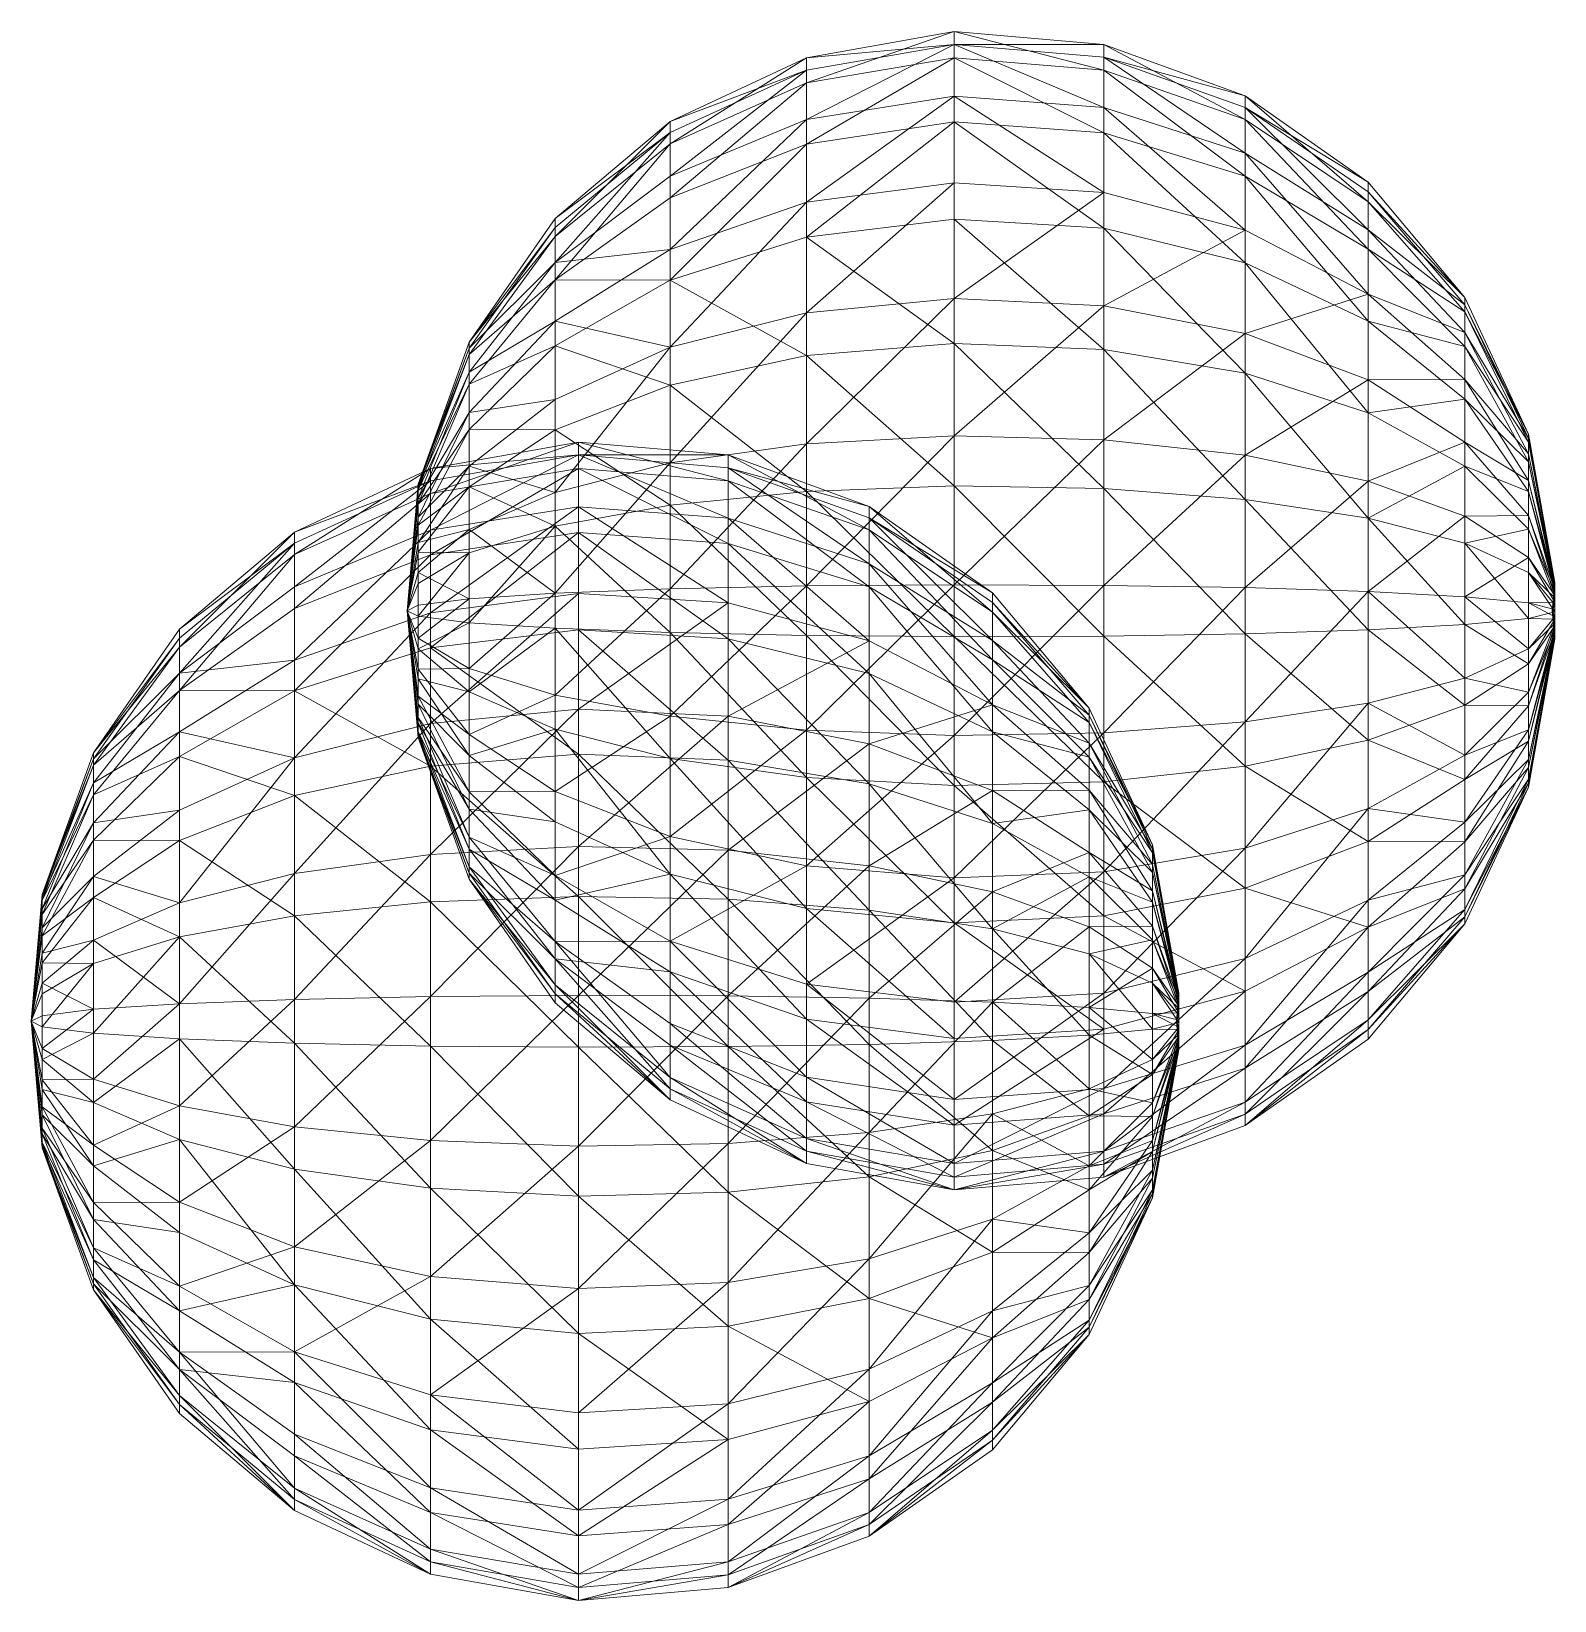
# Model space of a CAD drawing. Header units: metres. Extents: x -1934 to 257, y 0 to 411.
# Drawn here: x -18.86 to 12.73, y 16.29 to 48.83 of the extents above; entities that cross this region are included whole.
import ezdxf

# ---------------------------------------------------------------- set-up
doc = ezdxf.new("R2010")
doc.units = ezdxf.units.M
doc.header["$MEASUREMENT"] = 0
doc.layers.get('0').update_dxf_attribs({"true_color": 0xffdd36})
doc.layers.add('Layer0', color=7, linetype='Continuous', lineweight=0, true_color=0xff5454)

# ---------------------------------------------------------------- blocks, each defined once
blk = doc.blocks.new('*U1')
at = {"layer": 'Layer0', "color": 7, "linetype": 'Continuous', "lineweight": 0, "true_color": 0xffffff}
mesh = blk.add_polyface(dxfattribs=at)
corners = [(-253.6, 381.1, -120.6), (-347.5, 270, -172.4), (-253.6, 336.9, -215.1), (-21.8, 451.3, -142.8), (-142.5, 380.9, -243.2), (-21.8, 399, -254.8), (-142.5, 430.8, -136.3), (-347.5, 284.3, 147.6), (-253.6, 390.3, 86.1), (-253.6, 354.7, 184.2), (-21.8, 472.9, -21.1), (-142.5, 451.4, -20.2), (-21.8, 462.3, 102), (-142.5, 401, 208.2), (-142.5, 441.3, 97.4), (-21.8, 420.1, 218.2), (-347.5, 320.1, -14.3), (-253.6, 399.3, -17.8), (100.4, 441.2, -139.6), (-347.5, 305.5, -96.6), (100.4, 390.1, -249), (100.4, 312.3, -341.5), (-21.8, 319.5, -349.3), (-142.5, 304.9, -333.5), (-253.6, 269.7, -294.9), (100.4, 462.3, -20.7), (-253.6, 294.9, 269.7), (-142.5, 333.5, 304.9), (-21.8, 349.3, 319.5), (100.4, 341.5, 312.3), (-21.8, 254.8, 399), (100.4, 410.7, 213.3)]
mesh.append_faces([[corners[k] for k in face] for face in [(0, 1, 2), (3, 4, 5), (4, 3, 6), (7, 8, 9), (10, 6, 3), (6, 10, 11), (12, 13, 14), (13, 12, 15), (6, 2, 4), (2, 6, 0), (8, 16, 17), (12, 11, 10), (11, 12, 14), (14, 17, 11), (17, 14, 8), (18, 10, 3), (11, 0, 6), (0, 11, 17), (14, 9, 8), (9, 14, 13), (17, 19, 0), (20, 3, 5), (21, 5, 22), (5, 23, 22), (23, 5, 4), (4, 24, 23), (24, 4, 2), (25, 12, 10), (26, 7, 9), (13, 26, 9), (26, 13, 27), (15, 27, 13), (27, 15, 28), (15, 29, 28), (29, 30, 28), (12, 31, 15)]], dxfattribs={"vtx0": -1, "color": 7})
mesh = blk.add_polyface(dxfattribs=at)
corners = [(316.2, 161.4, -310.8), (215.7, 283.9, -310.5), (215.7, 193.9, -373.4), (100.4, 312.3, -341.5), (100.4, 213.3, -410.7), (-21.8, 319.5, -349.3), (215.7, 90.7, -410.9), (-21.8, 218.2, -420.1), (100.4, 99.7, -451.9), (316.2, 333.9, -105.6), (215.7, 420.3, -18.8), (215.7, 401.1, -126.9), (316.2, 349.8, -15.6), (215.7, 410.9, 90.7), (100.4, 462.3, -20.7), (100.4, 441.2, -139.6), (-21.8, 472.9, -21.1), (316.2, 188.4, 295.1), (215.7, 126.9, 401.1), (215.7, 226.4, 354.6), (100.4, 139.6, 441.2), (100.4, 249, 390.1), (-21.8, 142.8, 451.3), (-21.8, 451.3, -142.8), (100.4, 390.1, -249), (215.7, 354.6, -226.4), (316.2, 295.1, -188.4), (316.2, 236.3, -258.4), (-21.8, 399, -254.8), (316.2, 258.4, 236.3), (215.7, 310.5, 283.9), (-21.8, 462.3, 102), (100.4, 451.9, 99.7), (215.7, 373.4, 193.9), (100.4, 410.7, 213.3), (100.4, 341.5, 312.3), (-21.8, 420.1, 218.2), (-21.8, 254.8, 399)]
mesh.append_faces([[corners[k] for k in face] for face in [(0, 1, 2), (2, 3, 4), (3, 2, 1), (5, 4, 3), (4, 6, 2), (7, 8, 4), (9, 10, 11), (12, 13, 10), (11, 14, 15), (14, 11, 10), (16, 15, 14), (17, 18, 19), (19, 20, 21), (20, 19, 18), (22, 21, 20), (23, 24, 15), (25, 15, 24), (15, 25, 11), (26, 11, 25), (27, 25, 1), (1, 24, 3), (24, 1, 25), (28, 3, 24), (29, 19, 30), (31, 14, 32), (10, 32, 14), (32, 10, 13), (33, 32, 13), (32, 33, 34), (30, 34, 33), (34, 30, 35), (35, 36, 34), (37, 35, 21), (34, 31, 32), (30, 21, 35), (21, 30, 19)]], dxfattribs={"vtx0": -1, "color": 7})
mesh = blk.add_polyface(dxfattribs=at)
corners = [(395.1, 172.7, -188.8), (316.2, 161.4, -310.8), (395.1, 117.9, -227.1), (316.2, 236.3, -258.4), (215.7, 283.9, -310.5), (395.1, 215.6, -137.7), (316.2, 295.1, -188.4), (447, 121.6, -77.6), (447, 144.1, -6.4), (395.1, 243.9, -77.2), (447, 137.5, -43.5), (395.1, 255.6, -11.4), (215.7, 420.3, -18.8), (316.2, 333.9, -105.6), (316.2, 349.8, -15.6), (215.7, 410.9, 90.7), (316.2, 341.9, 75.4), (395.1, 249.8, 55.1), (447, 140.8, 31.1), (215.7, 401.1, -126.9), (215.7, 354.6, -226.4), (316.2, 188.4, 295.1), (395.1, 188.8, 172.7), (395.1, 137.7, 215.6), (316.2, 258.4, 236.3), (215.7, 226.4, 354.6), (316.2, 310.8, 161.4), (395.1, 227.1, 117.9), (215.7, 373.4, 193.9), (215.7, 310.5, 283.9), (447, 128, 66.5)]
mesh.append_faces([[corners[k] for k in face] for face in [(0, 1, 2), (1, 0, 3), (4, 1, 3), (5, 3, 0), (3, 5, 6), (0, 7, 5), (8, 9, 10), (9, 8, 11), (12, 13, 14), (15, 14, 16), (10, 5, 7), (5, 10, 9), (11, 13, 9), (13, 11, 14), (17, 8, 18), (8, 17, 11), (19, 6, 13), (9, 6, 5), (6, 9, 13), (20, 3, 6), (21, 22, 23), (22, 21, 24), (25, 24, 21), (16, 11, 17), (11, 16, 14), (26, 17, 27), (17, 26, 16), (26, 15, 16), (15, 26, 28), (24, 27, 22), (27, 24, 26), (24, 28, 26), (28, 24, 29), (27, 18, 30), (18, 27, 17), (30, 22, 27)]], dxfattribs={"vtx0": -1, "color": 7})
mesh = blk.add_polyface(dxfattribs=at)
corners = [(-253.6, 269.7, -294.9), (-347.5, 270, -172.4), (-347.5, 216.2, -236.4), (-417.7, 184.9, -118.1), (-417.7, 148, -161.9), (-459.5, 87.3, -55.7), (-253.6, 184.2, -354.7), (-347.5, 147.6, -284.3), (-417.7, 101.1, -194.7), (-417.7, 209.1, -66.2), (-459.5, 103.4, -4.6), (-459.5, 98.7, -31.2), (-417.7, 219.1, -9.8), (-459.5, 101.1, 22.3), (-417.7, 194.7, 101.1), (-459.5, 91.9, 47.7), (-417.7, 214.2, 47.3), (-253.6, 381.1, -120.6), (-347.5, 305.5, -96.6), (-347.5, 284.3, 147.6), (-347.5, 312.9, 69), (-253.6, 390.3, 86.1), (-347.5, 320.1, -14.3), (-253.6, 399.3, -17.8), (-253.6, 215.1, 336.9), (-347.5, 96.6, 305.5), (-347.5, 172.4, 270), (-417.7, 118.1, 184.9), (-417.7, 161.9, 148), (-347.5, 236.4, 216.2), (-253.6, 294.9, 269.7)]
mesh.append_faces([[corners[k] for k in face] for face in [(0, 1, 2), (2, 3, 4), (3, 2, 1), (5, 4, 3), (6, 2, 7), (7, 4, 8), (4, 7, 2), (9, 10, 11), (10, 9, 12), (13, 14, 15), (14, 13, 16), (3, 11, 5), (11, 3, 9), (1, 17, 18), (16, 19, 14), (19, 16, 20), (21, 19, 20), (10, 16, 13), (16, 10, 12), (1, 9, 3), (9, 1, 18), (22, 21, 20), (12, 20, 16), (20, 12, 22), (18, 23, 22), (18, 12, 9), (12, 18, 22), (24, 25, 26), (25, 27, 26), (28, 26, 27), (26, 28, 29), (19, 30, 29), (29, 24, 26), (14, 29, 28), (29, 14, 19), (28, 15, 14)]], dxfattribs={"vtx0": -1, "color": 7})
mesh = blk.add_polyface(dxfattribs=at)
corners = [(-347.5, 270, -172.4), (-253.6, 269.7, -294.9), (-253.6, 336.9, -215.1), (100.4, 213.3, -410.7), (-21.8, 319.5, -349.3), (-21.8, 218.2, -420.1), (-142.5, 304.9, -333.5), (-142.5, 208.2, -401), (-253.6, 184.2, -354.7), (-347.5, 216.2, -236.4), (100.4, 139.6, 441.2), (-21.8, 21.1, 472.9), (-21.8, 142.8, 451.3), (-142.5, 243.2, 380.9), (-253.6, 120.6, 381.1), (-253.6, 215.1, 336.9), (-142.5, 136.3, 430.8), (100.4, 99.7, -451.9), (-21.8, 102, -462.3), (-21.8, -21.1, -472.9), (-142.5, 97.4, -441.3), (-142.5, -20.2, -451.4), (-253.6, 86.1, -390.3), (-253.6, -17.8, -399.3), (100.4, -20.7, -462.3), (-347.5, 147.6, -284.3), (-347.5, 69, -312.9), (100.4, 249, 390.1), (-21.8, 254.8, 399), (-347.5, 96.6, 305.5), (-253.6, 17.8, 399.3), (-142.5, 20.2, 451.4), (-347.5, 14.3, 320.1), (-142.5, 333.5, 304.9), (-253.6, 294.9, 269.7), (-347.5, 236.4, 216.2), (-21.8, 349.3, 319.5)]
mesh.append_faces([[corners[k] for k in face] for face in [(0, 1, 2), (3, 4, 5), (5, 6, 7), (6, 5, 4), (7, 1, 8), (1, 7, 6), (9, 8, 1), (10, 11, 12), (13, 14, 15), (14, 13, 16), (17, 5, 18), (19, 20, 21), (20, 19, 18), (21, 22, 23), (22, 21, 20), (18, 7, 20), (7, 18, 5), (24, 18, 19), (25, 22, 8), (20, 8, 22), (8, 20, 7), (26, 23, 22), (27, 12, 28), (29, 15, 14), (16, 30, 14), (30, 16, 31), (12, 31, 16), (31, 12, 11), (32, 14, 30), (28, 16, 13), (16, 28, 12), (33, 15, 34), (15, 33, 13), (15, 35, 34), (36, 13, 33), (13, 36, 28)]], dxfattribs={"vtx0": -1, "color": 7})
mesh = blk.add_polyface(dxfattribs=at)
corners = [(447, 97.3, -106.4), (395.1, 117.9, -227.1), (447, 66.5, -128), (395.1, 172.7, -188.8), (395.1, 55.1, -249.8), (447, 31.1, -140.8), (-21.8, 21.1, 472.9), (100.4, 139.6, 441.2), (100.4, 20.7, 462.3), (316.2, 75.4, -341.9), (316.2, 161.4, -310.8), (215.7, 193.9, -373.4), (215.7, 90.7, -410.9), (100.4, 213.3, -410.7), (100.4, 99.7, -451.9), (447, -6.4, -144.1), (395.1, -11.4, -255.6), (215.7, -18.8, -420.3), (100.4, -20.7, -462.3), (316.2, -15.6, -349.8), (-21.8, 102, -462.3), (447, 121.6, -77.6), (215.7, 126.9, 401.1), (215.7, 18.8, 420.3), (316.2, 105.6, 333.9), (316.2, 15.6, 349.8), (395.1, 77.2, 243.9), (395.1, 11.4, 255.6), (316.2, 188.4, 295.1), (395.1, 137.7, 215.6), (447, 77.6, 121.6), (447, 43.5, 137.5), (447, 106.4, 97.3), (395.1, 188.8, 172.7), (447, 6.4, 144.1), (447, 128, 66.5)]
mesh.append_faces([[corners[k] for k in face] for face in [(0, 1, 2), (1, 0, 3), (2, 4, 5), (4, 2, 1), (6, 7, 8), (1, 9, 4), (9, 1, 10), (9, 11, 12), (11, 9, 10), (12, 13, 14), (15, 4, 16), (4, 15, 5), (17, 14, 18), (14, 17, 12), (19, 12, 17), (12, 19, 9), (16, 9, 19), (9, 16, 4), (20, 18, 14), (21, 3, 0), (22, 8, 7), (8, 22, 23), (24, 23, 22), (23, 24, 25), (25, 26, 27), (26, 25, 24), (22, 28, 24), (24, 29, 26), (29, 24, 28), (26, 30, 31), (30, 26, 29), (29, 32, 30), (32, 29, 33), (27, 31, 34), (31, 27, 26), (33, 35, 32)]], dxfattribs={"vtx0": -1, "color": 7})
mesh = blk.add_polyface(dxfattribs=at)
corners = [(-417.7, 148, -161.9), (-459.5, 87.3, -55.7), (-459.5, 69.9, -76.4), (-468.5, 0, 0), (-417.7, 101.1, -194.7), (-459.5, 47.7, -91.9), (-459.5, 31.2, 98.7), (-459.5, 4.6, 103.4), (-459.5, 22.3, -101.1), (-347.5, 69, -312.9), (-417.7, 47.3, -214.2), (-347.5, 147.6, -284.3), (-459.5, -4.6, -103.4), (-417.7, -9.8, -219.1), (-347.5, -14.3, -320.1), (-253.6, 86.1, -390.3), (-253.6, -17.8, -399.3), (-459.5, 103.4, -4.6), (-459.5, 101.1, 22.3), (-459.5, 98.7, -31.2), (-459.5, 91.9, 47.7), (-459.5, 55.7, 87.3), (-253.6, 120.6, 381.1), (-347.5, 14.3, 320.1), (-347.5, 96.6, 305.5), (-417.7, 66.2, 209.1), (-417.7, 9.8, 219.1), (-417.7, 118.1, 184.9), (-459.5, 76.4, 69.9), (-417.7, 161.9, 148)]
mesh.append_faces([[corners[k] for k in face] for face in [(1, 3, 2), (2, 3, 5), (6, 7, 3), (5, 3, 8), (8, 3, 12), (17, 18, 3), (17, 3, 19), (19, 3, 1), (18, 20, 3), (21, 6, 3), (20, 28, 3), (28, 21, 3)]], dxfattribs={"color": 7})
mesh.append_faces([[corners[k] for k in face] for face in [(0, 1, 2), (4, 2, 5), (2, 4, 0), (9, 4, 10), (4, 9, 11), (10, 12, 13), (12, 10, 8), (9, 13, 14), (13, 9, 10), (15, 11, 9), (10, 5, 8), (5, 10, 4), (16, 9, 14), (22, 23, 24), (25, 23, 26), (23, 25, 24), (21, 25, 6), (25, 21, 27), (6, 26, 7), (26, 6, 25), (27, 24, 25), (28, 27, 21), (27, 28, 29), (20, 29, 28)]], dxfattribs={"vtx0": -1, "color": 7})
mesh = blk.add_polyface(dxfattribs=at)
corners = [(468.5, 12.3, 19.3), (466.5, 0, 0), (468.5, 6.9, 21.8), (468.5, 19.3, -12.3), (468.5, 15.4, -16.9), (447, 97.3, -106.4), (447, 121.6, -77.6), (468.5, 10.5, -20.3), (447, 66.5, -128), (447, 31.1, -140.8), (468.5, 4.9, -22.3), (468.5, -1, -22.9), (447, -6.4, -144.1), (468.5, 21.8, -6.9), (447, 137.5, -43.5), (468.5, 22.3, 4.9), (468.5, 20.3, 10.5), (468.5, 22.9, -1), (447, 144.1, -6.4), (447, 140.8, 31.1), (447, 128, 66.5), (468.5, 1, 22.9), (447, 6.4, 144.1), (447, 43.5, 137.5), (447, 77.6, 121.6), (468.5, 16.9, 15.4), (447, 106.4, 97.3)]
mesh.append_faces([[corners[k] for k in face] for face in [(0, 1, 2), (3, 4, 1), (4, 7, 1), (7, 10, 1), (10, 11, 1), (15, 1, 16), (17, 1, 15), (17, 13, 1), (13, 3, 1), (2, 1, 21), (0, 23, 24), (16, 1, 25), (25, 1, 0)]], dxfattribs={"color": 7})
mesh.append_faces([[corners[k] for k in face] for face in [(3, 5, 4), (5, 3, 6), (4, 8, 7), (8, 4, 5), (7, 9, 10), (9, 7, 8), (11, 9, 12), (9, 11, 10), (13, 6, 3), (6, 13, 14), (17, 14, 13), (14, 17, 18), (19, 17, 15), (17, 19, 18), (20, 15, 16), (15, 20, 19), (22, 2, 21), (2, 22, 23), (23, 0, 2), (26, 16, 25), (16, 26, 20), (24, 25, 0), (25, 24, 26)]], dxfattribs={"vtx0": -1, "color": 7})
mesh = blk.add_polyface(dxfattribs=at)
corners = [(-417.7, -47.3, 214.2), (-347.5, 14.3, 320.1), (-347.5, -69, 312.9), (-417.7, 9.8, 219.1), (-468.5, 0, 0), (-459.5, -47.7, 91.9), (-459.5, -69.9, 76.4), (-459.5, -31.2, -98.7), (-459.5, -4.6, -103.4), (-253.6, -120.6, -381.1), (-347.5, -14.3, -320.1), (-347.5, -96.6, -305.5), (-417.7, -66.2, -209.1), (-417.7, -9.8, -219.1), (-459.5, -98.7, 31.2), (-459.5, -103.4, 4.6), (-253.6, -86.1, 390.3), (-347.5, -147.6, 284.3), (-459.5, 4.6, 103.4), (-459.5, -22.3, 101.1), (-459.5, -55.7, -87.3), (-459.5, -87.3, 55.7), (-459.5, -91.9, -47.7), (-417.7, -161.9, -148), (-459.5, -76.4, -69.9), (-417.7, -118.1, -184.9), (-459.5, -101.1, -22.3), (-417.7, -101.1, 194.7), (-417.7, -148, 161.9), (-253.6, 17.8, 399.3)]
mesh.append_faces([[corners[k] for k in face] for face in [(4, 5, 6), (4, 7, 8), (4, 14, 15), (18, 19, 4), (4, 20, 7), (4, 6, 21), (4, 22, 24), (4, 26, 22), (4, 24, 20), (4, 21, 14), (4, 15, 26), (4, 19, 5)]], dxfattribs={"color": 7})
mesh.append_faces([[corners[k] for k in face] for face in [(0, 1, 2), (1, 0, 3), (9, 10, 11), (10, 12, 11), (12, 10, 13), (13, 7, 12), (7, 13, 8), (16, 17, 2), (22, 23, 24), (25, 11, 12), (12, 20, 25), (20, 12, 7), (25, 24, 23), (24, 25, 20), (6, 27, 28), (27, 6, 5), (5, 0, 27), (0, 5, 19), (27, 2, 17), (2, 27, 0), (28, 21, 6), (29, 2, 1), (19, 3, 0), (3, 19, 18)]], dxfattribs={"vtx0": -1, "color": 7})
mesh = blk.add_polyface(dxfattribs=at)
corners = [(100.4, 20.7, 462.3), (-21.8, -102, 462.3), (-21.8, 21.1, 472.9), (-142.5, -97.4, 441.3), (-142.5, 20.2, 451.4), (-253.6, -184.2, 354.7), (-253.6, -86.1, 390.3), (-142.5, -208.2, 401), (-21.8, -218.2, 420.1), (100.4, -99.7, 451.9), (-21.8, -142.8, -451.3), (-142.5, -20.2, -451.4), (-142.5, -136.3, -430.8), (-21.8, -21.1, -472.9), (-253.6, -17.8, -399.3), (-253.6, -120.6, -381.1), (-347.5, -14.3, -320.1), (100.4, -249, -390.1), (-21.8, -254.8, -399), (-142.5, -243.2, -380.9), (-253.6, -215.1, -336.9), (-347.5, -147.6, 284.3), (100.4, -213.3, 410.7), (-21.8, -319.5, 349.3), (-253.6, 17.8, 399.3), (-347.5, -96.6, -305.5), (100.4, -139.6, -441.2), (-347.5, -270, 172.4), (-253.6, -269.7, 294.9), (-253.6, -336.9, 215.1), (-142.5, -304.9, 333.5), (-21.8, -349.3, -319.5), (-142.5, -333.5, -304.9), (-253.6, -294.9, -269.7), (-347.5, -236.4, -216.2), (-347.5, -216.2, 236.4), (-347.5, -69, 312.9)]
mesh.append_faces([[corners[k] for k in face] for face in [(0, 1, 2), (2, 3, 4), (3, 2, 1), (3, 5, 6), (5, 3, 7), (1, 7, 3), (7, 1, 8), (9, 8, 1), (10, 11, 12), (11, 10, 13), (12, 14, 15), (14, 12, 11), (16, 15, 14), (17, 10, 18), (18, 12, 19), (12, 18, 10), (19, 15, 20), (15, 19, 12), (21, 6, 5), (22, 23, 8), (4, 6, 24), (6, 4, 3), (25, 20, 15), (26, 13, 10), (27, 28, 29), (7, 28, 5), (28, 7, 30), (31, 19, 32), (19, 31, 18), (32, 20, 33), (20, 32, 19), (20, 34, 33), (35, 5, 28), (36, 24, 6), (8, 30, 7), (30, 8, 23)]], dxfattribs={"vtx0": -1, "color": 7})
mesh = blk.add_polyface(dxfattribs=at)
corners = [(-21.8, -102, 462.3), (100.4, 20.7, 462.3), (100.4, -99.7, 451.9), (316.2, 15.6, 349.8), (395.1, -55.1, 249.8), (316.2, -75.4, 341.9), (395.1, 11.4, 255.6), (215.7, -90.7, 410.9), (100.4, -213.3, 410.7), (447, -77.6, -121.6), (395.1, -77.2, -243.9), (395.1, -137.7, -215.6), (447, -43.5, -137.5), (395.1, -117.9, 227.1), (447, -97.3, 106.4), (395.1, -172.7, 188.8), (447, -66.5, 128), (316.2, -105.6, -333.9), (316.2, -188.4, -295.1), (215.7, -126.9, -401.1), (395.1, -11.4, -255.6), (447, -6.4, -144.1), (316.2, -15.6, -349.8), (215.7, -18.8, -420.3), (100.4, -20.7, -462.3), (100.4, -139.6, -441.2), (-21.8, -21.1, -472.9), (316.2, -161.4, 310.8), (447, -106.4, -97.3), (395.1, -188.8, -172.7), (215.7, 18.8, 420.3), (447, -31.1, 140.8), (447, 6.4, 144.1), (215.7, -193.9, 373.4), (447, -128, -66.5), (447, -121.6, 77.6)]
mesh.append_faces([[corners[k] for k in face] for face in [(0, 1, 2), (3, 4, 5), (4, 3, 6), (7, 8, 2), (9, 10, 11), (10, 9, 12), (13, 14, 15), (14, 13, 16), (11, 17, 18), (17, 11, 10), (19, 18, 17), (12, 20, 10), (20, 12, 21), (10, 22, 17), (22, 10, 20), (17, 23, 19), (23, 17, 22), (19, 24, 25), (24, 19, 23), (26, 25, 24), (5, 13, 27), (13, 5, 4), (28, 11, 29), (11, 28, 9), (3, 7, 30), (7, 3, 5), (6, 31, 4), (31, 6, 32), (5, 33, 7), (33, 5, 27), (4, 16, 13), (16, 4, 31), (30, 2, 1), (2, 30, 7), (29, 34, 28), (35, 15, 14)]], dxfattribs={"vtx0": -1, "color": 7})
mesh = blk.add_polyface(dxfattribs=at)
corners = [(466.5, 0, 0), (468.5, -15.4, 16.9), (468.5, -10.5, 20.3), (447, -97.3, 106.4), (468.5, -19.3, 12.3), (447, -121.6, 77.6), (468.5, 1, 22.9), (468.5, -4.9, 22.3), (468.5, -1, -22.9), (468.5, -6.9, -21.8), (447, -6.4, -144.1), (447, -43.5, -137.5), (468.5, -12.3, -19.3), (447, -77.6, -121.6), (468.5, -22.3, -4.9), (447, -128, -66.5), (447, -140.8, -31.1), (468.5, -20.3, -10.5), (468.5, -16.9, -15.4), (447, -106.4, -97.3), (447, 6.4, 144.1), (447, -31.1, 140.8), (468.5, -22.9, 1), (468.5, -21.8, 6.9), (447, -137.5, 43.5), (447, -66.5, 128), (447, -144.1, 6.4)]
mesh.append_faces([[corners[k] for k in face] for face in [(0, 1, 2), (6, 0, 7), (0, 8, 9), (0, 9, 12), (0, 12, 18), (0, 17, 14), (0, 22, 23), (0, 14, 22), (0, 2, 7), (0, 23, 4), (0, 18, 17), (0, 4, 1)]], dxfattribs={"color": 7})
mesh.append_faces([[corners[k] for k in face] for face in [(3, 4, 5), (4, 3, 1), (9, 10, 11), (10, 9, 8), (12, 11, 13), (11, 12, 9), (14, 15, 16), (15, 14, 17), (18, 13, 19), (13, 18, 12), (20, 7, 21), (7, 20, 6), (5, 23, 24), (23, 5, 4), (21, 2, 25), (2, 21, 7), (22, 16, 26), (16, 22, 14), (25, 1, 3), (1, 25, 2), (24, 22, 26), (22, 24, 23), (17, 19, 15), (19, 17, 18)]], dxfattribs={"vtx0": -1, "color": 7})
mesh = blk.add_polyface(dxfattribs=at)
corners = [(-417.7, -209.1, 66.2), (-347.5, -270, 172.4), (-347.5, -305.5, 96.6), (-417.7, -184.9, 118.1), (-253.6, -399.3, 17.8), (-347.5, -312.9, -69), (-347.5, -320.1, 14.3), (-459.5, -103.4, 4.6), (-417.7, -219.1, 9.8), (-459.5, -98.7, 31.2), (-347.5, -284.3, -147.6), (-253.6, -294.9, -269.7), (-347.5, -236.4, -216.2), (-417.7, -194.7, -101.1), (-459.5, -101.1, -22.3), (-417.7, -214.2, -47.3), (-459.5, -91.9, -47.7), (-417.7, -161.9, -148), (-253.6, -215.1, -336.9), (-347.5, -96.6, -305.5), (-347.5, -172.4, -270), (-417.7, -118.1, -184.9), (-417.7, -148, 161.9), (-347.5, -147.6, 284.3), (-347.5, -216.2, 236.4), (-417.7, -101.1, 194.7), (-253.6, -269.7, 294.9), (-253.6, -184.2, 354.7), (-253.6, -390.3, -86.1), (-459.5, -87.3, 55.7), (-253.6, -381.1, 120.6)]
mesh.append_faces([[corners[k] for k in face] for face in [(0, 1, 2), (1, 0, 3), (4, 5, 6), (7, 0, 8), (0, 7, 9), (10, 11, 12), (13, 14, 15), (14, 13, 16), (17, 16, 13), (18, 19, 20), (19, 21, 20), (20, 17, 12), (17, 20, 21), (15, 7, 8), (7, 15, 14), (22, 23, 24), (23, 22, 25), (2, 4, 6), (26, 1, 24), (12, 18, 20), (27, 24, 23), (28, 10, 5), (12, 13, 10), (13, 12, 17), (10, 15, 5), (15, 10, 13), (29, 22, 3), (5, 8, 6), (8, 5, 15), (1, 30, 2), (8, 2, 6), (2, 8, 0), (9, 3, 0), (3, 9, 29), (3, 24, 1), (24, 3, 22)]], dxfattribs={"vtx0": -1, "color": 7})
mesh = blk.add_polyface(dxfattribs=at)
corners = [(100.4, -451.9, -99.7), (215.7, -373.4, -193.9), (100.4, -410.7, -213.3), (215.7, -410.9, -90.7), (-21.8, -462.3, -102), (-21.8, -218.2, 420.1), (100.4, -99.7, 451.9), (100.4, -213.3, 410.7), (215.7, -90.7, 410.9), (215.7, -193.9, 373.4), (215.7, -310.5, -283.9), (100.4, -249, -390.1), (100.4, -341.5, -312.3), (215.7, -226.4, -354.6), (-21.8, -254.8, -399), (-21.8, -142.8, -451.3), (100.4, -139.6, -441.2), (-21.8, -319.5, 349.3), (100.4, -312.3, 341.5), (-21.8, -451.3, 142.8), (100.4, -390.1, 249), (100.4, -441.2, 139.6), (316.2, -188.4, -295.1), (215.7, -126.9, -401.1), (100.4, -462.3, 20.7), (215.7, -401.1, 126.9), (215.7, -420.3, 18.8), (316.2, -258.4, -236.3), (-21.8, -420.1, -218.2), (316.2, -161.4, 310.8), (215.7, -283.9, 310.5), (215.7, -354.6, 226.4), (-21.8, -399, 254.8), (316.2, -295.1, 188.4), (316.2, -333.9, 105.6), (-21.8, -472.9, 21.1), (316.2, -310.8, -161.4)]
mesh.append_faces([[corners[k] for k in face] for face in [(0, 1, 2), (1, 0, 3), (2, 4, 0), (5, 6, 7), (7, 8, 9), (10, 11, 12), (11, 10, 13), (14, 12, 11), (15, 11, 16), (17, 7, 18), (19, 20, 21), (22, 23, 13), (13, 16, 11), (16, 13, 23), (24, 25, 26), (25, 24, 21), (1, 27, 10), (2, 10, 12), (10, 2, 1), (12, 28, 2), (29, 30, 9), (21, 31, 25), (31, 21, 20), (32, 18, 20), (33, 25, 31), (34, 26, 25), (35, 21, 24), (27, 13, 10), (3, 36, 1), (20, 30, 31), (30, 20, 18), (24, 3, 0), (3, 24, 26), (0, 35, 24), (9, 18, 7), (18, 9, 30)]], dxfattribs={"vtx0": -1, "color": 7})
mesh = blk.add_polyface(dxfattribs=at)
corners = [(316.2, -161.4, 310.8), (395.1, -172.7, 188.8), (316.2, -236.3, 258.4), (395.1, -117.9, 227.1), (395.1, -215.6, 137.7), (316.2, -295.1, 188.4), (316.2, -258.4, -236.3), (215.7, -373.4, -193.9), (316.2, -310.8, -161.4), (215.7, -283.9, 310.5), (447, -140.8, -31.1), (395.1, -227.1, -117.9), (395.1, -249.8, -55.1), (447, -128, -66.5), (316.2, -341.9, -75.4), (395.1, -243.9, 77.2), (316.2, -333.9, 105.6), (215.7, -401.1, 126.9), (215.7, -420.3, 18.8), (316.2, -349.8, 15.6), (395.1, -188.8, -172.7), (316.2, -188.4, -295.1), (395.1, -137.7, -215.6), (215.7, -226.4, -354.6), (215.7, -410.9, -90.7), (395.1, -255.6, 11.4), (447, -137.5, 43.5), (447, -121.6, 77.6), (447, -144.1, 6.4), (215.7, -354.6, 226.4)]
mesh.append_faces([[corners[k] for k in face] for face in [(0, 1, 2), (1, 0, 3), (2, 4, 5), (4, 2, 1), (6, 7, 8), (9, 0, 2), (10, 11, 12), (11, 10, 13), (12, 8, 14), (8, 12, 11), (5, 15, 16), (15, 5, 4), (17, 5, 16), (18, 16, 19), (20, 21, 6), (21, 20, 22), (23, 6, 21), (8, 24, 14), (16, 25, 19), (25, 16, 15), (4, 26, 15), (26, 4, 27), (28, 12, 25), (12, 28, 10), (25, 14, 19), (14, 25, 12), (18, 14, 24), (14, 18, 19), (13, 20, 11), (11, 6, 8), (6, 11, 20), (1, 27, 4), (15, 28, 25), (28, 15, 26), (29, 2, 5), (2, 29, 9)]], dxfattribs={"vtx0": -1, "color": 7})
mesh = blk.add_polyface(dxfattribs=at)
corners = [(-21.8, -462.3, -102), (100.4, -410.7, -213.3), (-21.8, -420.1, -218.2), (100.4, -341.5, -312.3), (-21.8, -254.8, -399), (-21.8, -349.3, -319.5), (-347.5, -312.9, -69), (-253.6, -399.3, 17.8), (-253.6, -390.3, -86.1), (100.4, -390.1, 249), (-21.8, -451.3, 142.8), (-21.8, -399, 254.8), (-253.6, -294.9, -269.7), (-142.5, -401, -208.2), (-142.5, -333.5, -304.9), (-253.6, -354.7, -184.2), (-347.5, -284.3, -147.6), (-253.6, -269.7, 294.9), (-142.5, -380.9, 243.2), (-253.6, -336.9, 215.1), (-142.5, -304.9, 333.5), (-253.6, -381.1, 120.6), (-142.5, -451.4, 20.2), (-142.5, -430.8, 136.3), (-142.5, -441.3, -97.4), (-21.8, -472.9, 21.1), (-21.8, -319.5, 349.3), (100.4, -312.3, 341.5), (-347.5, -305.5, 96.6), (100.4, -441.2, 139.6), (-347.5, -270, 172.4), (100.4, -451.9, -99.7)]
mesh.append_faces([[corners[k] for k in face] for face in [(0, 1, 2), (3, 4, 5), (6, 7, 8), (9, 10, 11), (12, 13, 14), (13, 12, 15), (12, 16, 15), (17, 18, 19), (18, 17, 20), (2, 3, 5), (14, 2, 5), (2, 14, 13), (21, 22, 7), (22, 21, 23), (24, 25, 0), (25, 24, 22), (8, 22, 24), (22, 8, 7), (20, 11, 18), (11, 20, 26), (27, 11, 26), (7, 28, 21), (29, 25, 10), (23, 25, 22), (25, 23, 10), (18, 10, 23), (10, 18, 11), (19, 23, 21), (23, 19, 18), (15, 24, 13), (24, 15, 8), (16, 8, 15), (13, 0, 2), (0, 13, 24), (21, 30, 19), (25, 31, 0)]], dxfattribs={"vtx0": -1, "color": 7})
blk = doc.blocks.new('Perfect Sphere')
at = {"layer": 'Layer0', "color": 7, "linetype": 'Continuous', "lineweight": 0, "true_color": 0xffffff}
blk.add_blockref('*U1', (-20.13395, 1449.05615, 1176.44505), dxfattribs=at)

msp = doc.modelspace()

# ---------------------------------------------------------------- block references
at = {"xscale": 0.0254, "yscale": 0.0254, "zscale": 0.0254}
for p in [(1.346, 0.01), (-6.447, -8.504)]:
    msp.add_blockref('Perfect Sphere', p, dxfattribs=at)

doc.saveas('drawing.dxf')
